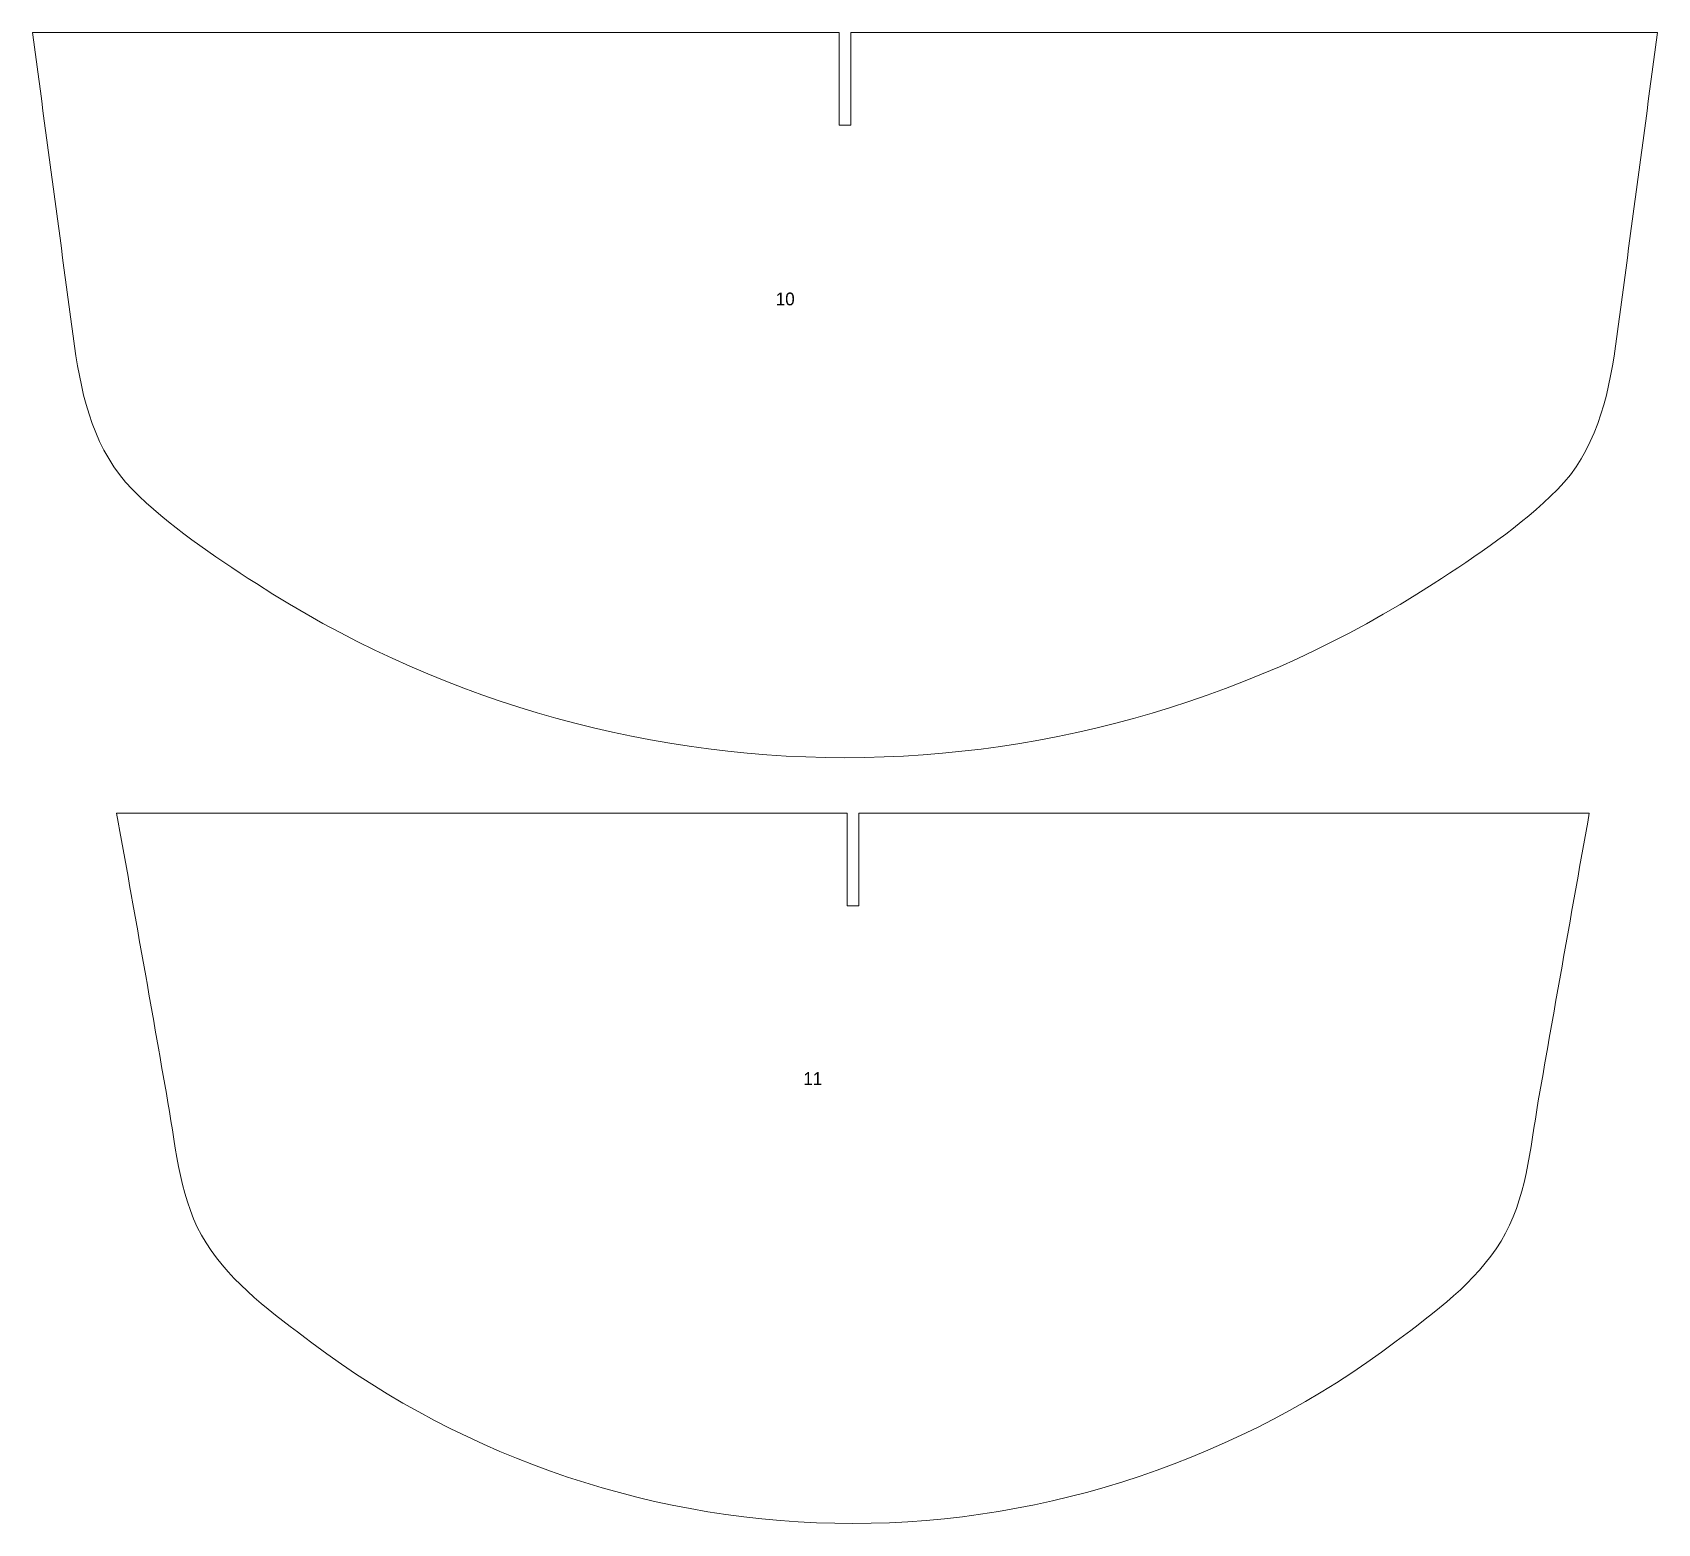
# Model space of a CAD drawing. Header units: inches. Extents: x -8.8 to 8.8, y -16.1 to 0.
import ezdxf

# ---------------------------------------------------------------- set-up
doc = ezdxf.new("R2010")
doc.units = ezdxf.units.IN
doc.header["$MEASUREMENT"] = 0

msp = doc.modelspace()

# ---------------------------------------------------------------- linework, layer by layer
at = {"color": 1, "linetype": 'Continuous', "lineweight": 0}
for p, q in [((-8.773, 0), (-0.062, 0)), ((-0.062, -1), (-0.062, 0)), ((0.062, 0), (8.773, 0)), ((0.062, 0), (0.062, -1)), ((0.062, -1), (-0.062, -1)), ((-7.865, -8.43), (0.024, -8.43)), ((0.024, -9.43), (0.024, -8.43)), ((0.149, -8.43), (8.037, -8.43)), ((0.149, -8.43), (0.149, -9.43)), ((0.149, -9.43), (0.024, -9.43))]:
    msp.add_line(p, q, dxfattribs=at)
for points, knots in [([(0, -7.83), (-2.262, -7.829), (-4.479, -7.166), (-6.825, -5.647), (-7.3, -5.329), (-8.094, -4.533), (-8.243, -3.95), (-8.472, -2.257), (-8.623, -1.129), (-8.773, 0)], [0, 0, 0, 0, 0.5, 0.5, 0.625, 0.625, 0.75, 0.75, 1, 1, 1, 1]), ([(8.773, 0), (8.623, -1.129), (8.472, -2.258), (8.243, -3.952), (8.094, -4.534), (7.296, -5.332), (6.823, -5.648), (4.466, -7.174), (2.257, -7.829), (0, -7.83)], [0, 0, 0, 0, 0.25, 0.25, 0.375, 0.375, 0.5, 0.5, 1, 1, 1, 1]), ([(0.086, -16.098), (-2.023, -16.098), (-4.077, -15.41), (-6.175, -13.834), (-6.62, -13.512), (-7.179, -12.626), (-7.22, -12.074), (-7.492, -10.512), (-7.677, -9.471), (-7.865, -8.43)], [0, 0, 0, 0, 0.5, 0.5, 0.625, 0.625, 0.75, 0.75, 1, 1, 1, 1]), ([(8.037, -8.43), (7.851, -9.465), (7.667, -10.5), (7.396, -12.054), (7.359, -12.603), (6.81, -13.497), (6.369, -13.816), (4.283, -15.392), (2.199, -16.098), (0.086, -16.098)], [0, 0, 0, 0, 0.25, 0.25, 0.375, 0.375, 0.5, 0.5, 1, 1, 1, 1])]:
    msp.add_open_spline(points, degree=3, knots=knots, dxfattribs=at)

# ---------------------------------------------------------------- texts
at = {"color": 5, "linetype": 'Continuous', "lineweight": 0, "char_height": 0.1378, "attachment_point": 1}
for s, insert in [('10', (-0.748, -2.808)), ('11', (-0.45, -11.225))]:
    msp.add_mtext_dynamic_manual_height_columns(s, width=1.8706, gutter_width=0.689, heights=[0], dxfattribs=dict(at, insert=insert))

doc.saveas('drawing.dxf')
